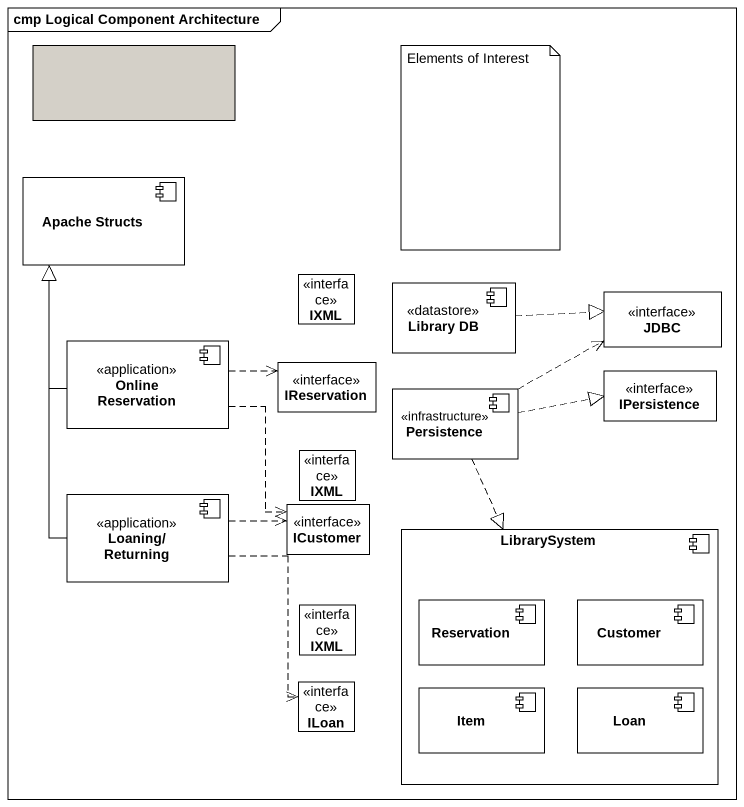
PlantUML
@startuml
mainframe cmp Logical Component Architecture
allowmixing
hide circle
hide empty members
rectangle " " as rectangle1 #D4D0C8
component "Apache Structs" as Apache_Structs
interface IXML
component "Library DB" as Library_DB <<datastore>>
interface JDBC
component "Online Reservation" as Online_Reservation <<application>>
interface IReservation
component Persistence <<infrastructure>>
interface IPersistence
component "Loaning/ Returning" as Loaning_Returning <<application>>
interface "IXML" as IXML_2
interface ICustomer
component LibrarySystem {
  component Reservation
  component Customer
  component Item
  component Loan
}
interface "IXML" as IXML_3
interface ILoan
Library_DB .right.|> JDBC
Online_Reservation -up-|> Apache_Structs
Online_Reservation .right.> IReservation
Online_Reservation ..> ICustomer
Persistence .right.> JDBC
Persistence .right.|> IPersistence
Persistence ..|> LibrarySystem
Loaning_Returning -up-|> Apache_Structs
Loaning_Returning .right.> ICustomer
Loaning_Returning ..> ILoan
note as N1
  Elements of Interest
end note
@enduml
